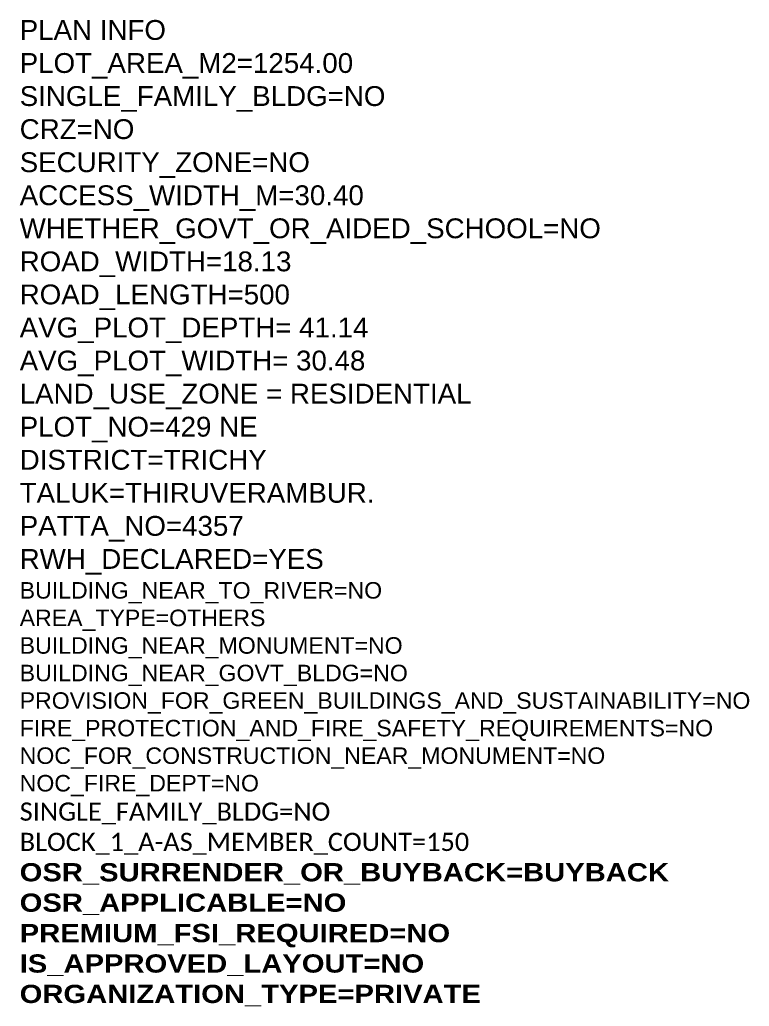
# Model space of a CAD drawing. Header units: metres. Extents: x 9178 to 9474, y -3543 to -3474.
# Drawn here: x 9178.33 to 9215.11, y -3536.74 to -3487 of the extents above; entities that cross this region are included whole.
import ezdxf

# ---------------------------------------------------------------- set-up
doc = ezdxf.new("R2010")
doc.units = ezdxf.units.M
doc.header["$MEASUREMENT"] = 0
doc.layers.add('PLAN_INFO', color=7, linetype='Continuous')
doc.styles.get("Standard").update_dxf_attribs({"font": 'arial.ttf'})

msp = doc.modelspace()

# ---------------------------------------------------------------- texts
at = {"layer": 'PLAN_INFO', "color": 1, "insert": (9178.32558, -3487.01793), "char_height": 1, "width": 36.1755827, "attachment_point": 1}
msp.add_mtext('PLAN INFO\\PPLOT_AREA_M2=1254.00\\PSINGLE_FAMILY_BLDG=NO\\PCRZ=NO\\PSECURITY_ZONE=NO\\PACCESS_WIDTH_M=30.40\\PWHETHER_GOVT_OR_AIDED_SCHOOL=NO\\PROAD_WIDTH=18.13\\PROAD_LENGTH=500\\PAVG_PLOT_DEPTH= 41.14\\PAVG_PLOT_WIDTH= 30.48\\PLAND_USE_ZONE = RESIDENTIAL\\PPLOT_NO=429 NE\\PDISTRICT=TRICHY\\PTALUK=THIRUVERAMBUR. \\PPATTA_NO=4357\\PRWH_DECLARED=YES\\P{\\H0.83333x;BUILDING_NEAR_TO_RIVER=NO\\PAREA_TYPE=OTHERS\\PBUILDING_NEAR_MONUMENT=NO\\PBUILDING_NEAR_GOVT_BLDG=NO\\PPROVISION_FOR_GREEN_BUILDINGS_AND_SUSTAINABILITY=NO\\PFIRE_PROTECTION_AND_FIRE_SAFETY_REQUIREMENTS=NO\\PNOC_FOR_CONSTRUCTION_NEAR_MONUMENT=NO\\PNOC_FIRE_DEPT=NO\\P\\fCalibri|b0|i0|c0|p34;\\H1.10001x;SINGLE_FAMILY_BLDG=NO\\PBLOCK_1_A-AS_MEMBER_COUNT=150\\P\\fArial Black|b0|i0|c0|p34;\\H1.00363x;OSR_SURRENDER_OR_BUYBACK=BUYBACK\\POSR_APPLICABLE=NO\\PPREMIUM_FSI_REQUIRED=NO\\PIS_APPROVED_LAYOUT=NO\\PORGANIZATION_TYPE=PRIVATE }', dxfattribs=at)

doc.saveas('drawing.dxf')
